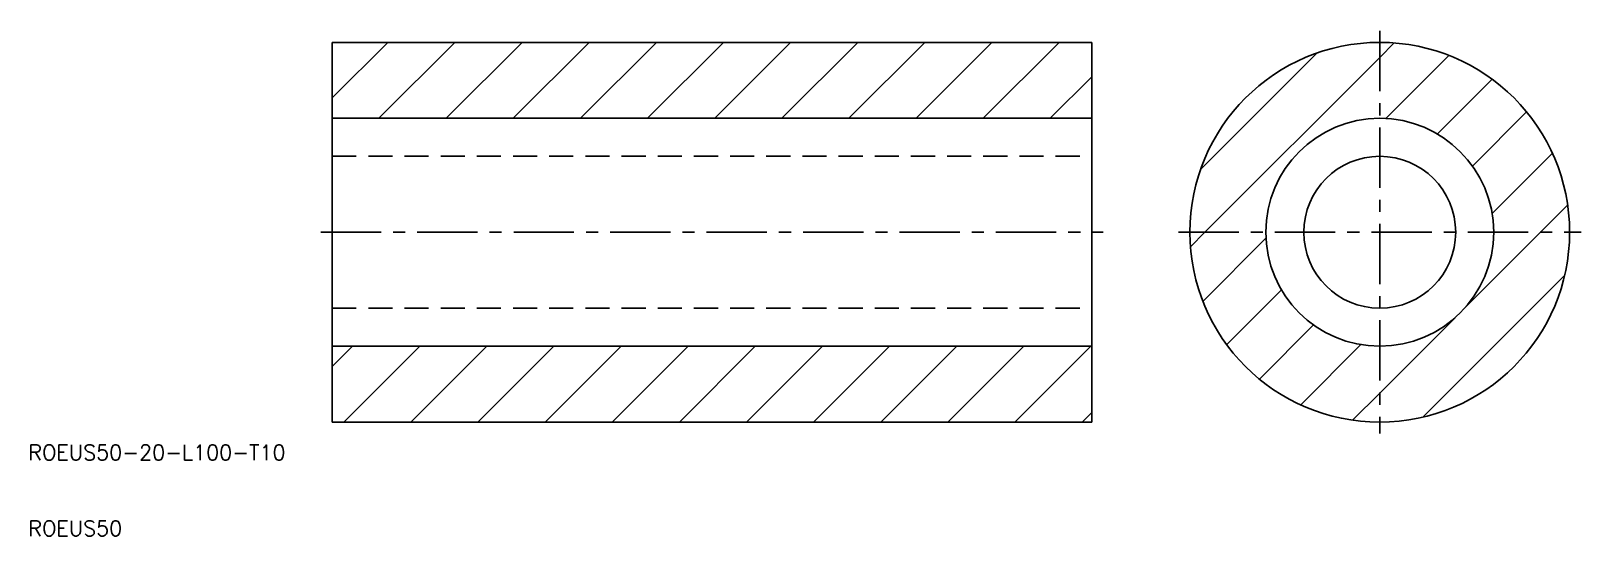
# Model space of a CAD drawing. Extents: x 10 to 214, y 10 to 76.
import ezdxf

# ---------------------------------------------------------------- set-up
doc = ezdxf.new("R2010")
doc.units = 0
doc.header["$LTSCALE"] = 0.25
doc.linetypes.add('CENTER', pattern=[50.8, 31.75, -6.35, 6.35, -6.35])
doc.linetypes.add('DASHED', pattern=[19.05, 12.7, -6.35])
doc.layers.get('0').update_dxf_attribs({"linetype": 'CONTINUOUS'})
doc.layers.add('CENTER', color=1, linetype='CENTER')
doc.styles.get("Standard").update_dxf_attribs({"font": 'txt.shx', "bigfont": 'extfont.shx'})

# ---------------------------------------------------------------- blocks, each defined once
blk = doc.blocks.new('*X3')
at = {"color": 0, "linetype": 'CONTINUOUS'}
for p, q in [((50, 67.68), (57.32, 75)), ((56.16, 65), (66.16, 75)), ((65, 65), (75, 75)), ((73.84, 65), (83.84, 75)), ((82.68, 65), (92.68, 75)), ((91.52, 65), (101.52, 75)), ((100.36, 65), (110.36, 75)), ((109.19, 65), (119.19, 75)), ((118.03, 65), (128.03, 75)), ((126.87, 65), (136.87, 75)), ((135.71, 65), (145.71, 75)), ((164.33, 58.27), (179.66, 73.59)), ((187.93, 73.02), (189.83, 74.93)), ((164.9, 50), (187.93, 73.02)), ((188.72, 64.98), (197.03, 73.28)), ((144.55, 65), (150, 70.45)), ((195.52, 62.94), (202.73, 70.15)), ((200.14, 58.71), (207.27, 65.84)), ((202.72, 52.46), (210.66, 60.4)), ((209.1, 50), (212.67, 53.57)), ((163, 48.1), (164.9, 50)), ((164.64, 40.9), (172.95, 49.2)), ((199.18, 40.08), (209.1, 50)), ((193.59, 25.65), (212.28, 44.34)), ((167.78, 35.2), (174.99, 42.41)), ((172.08, 30.66), (179.21, 37.79)), ((187.93, 28.83), (197.85, 38.75)), ((50, 32.32), (52.68, 35)), ((51.52, 25), (61.52, 35)), ((60.36, 25), (70.36, 35)), ((69.19, 25), (79.19, 35)), ((78.03, 25), (88.03, 35)), ((86.87, 25), (96.87, 35)), ((95.71, 25), (105.71, 35)), ((104.55, 25), (114.55, 35)), ((113.39, 25), (123.39, 35)), ((122.23, 25), (132.23, 35)), ((131.07, 25), (141.07, 35)), ((139.9, 25), (149.9, 35)), ((177.53, 27.27), (185.46, 35.2)), ((184.36, 25.26), (187.93, 28.83)), ((148.74, 25), (150, 26.26))]:
    blk.add_line(p, q, dxfattribs=at)

msp = doc.modelspace()

# ---------------------------------------------------------------- linework, layer by layer
at = {"color": 7, "linetype": 'CONTINUOUS'}
for p, q in [((50, 25), (50, 75)), ((50, 75), (150, 75)), ((150, 75), (150, 25)), ((50, 65), (150, 65)), ((50, 35), (150, 35)), ((50, 25), (150, 25))]:
    msp.add_line(p, q, dxfattribs=at)
at = {"color": 3, "linetype": 'DASHED'}
for p, q in [((50, 60), (150, 60)), ((50, 40), (150, 40))]:
    msp.add_line(p, q, dxfattribs=at)
at = {"color": 7, "linetype": 'CONTINUOUS'}
for radius in [25, 15, 10]:
    msp.add_circle((187.93, 50), radius, dxfattribs=at)
at = {"layer": 'CENTER', "color": 1, "linetype": 'CENTER'}
for p, q in [((187.93, 76.5), (187.93, 23.5)), ((48.5, 50), (151.5, 50)), ((150, 50), (151.5, 50)), ((161.43, 50), (214.43, 50))]:
    msp.add_line(p, q, dxfattribs=at)

# ---------------------------------------------------------------- block references
at = {"color": 3, "linetype": 'CONTINUOUS'}
msp.add_blockref('*X3', (0, 0), dxfattribs=at)

# ---------------------------------------------------------------- texts
at = {"color": 7, "linetype": 'CONTINUOUS'}
for s, p in [('ROEUS50-20-L100-T10', (10, 20)), ('ROEUS50', (10, 10))]:
    msp.add_text(s, height=2, dxfattribs=at).set_placement(p)

doc.saveas('drawing.dxf')
